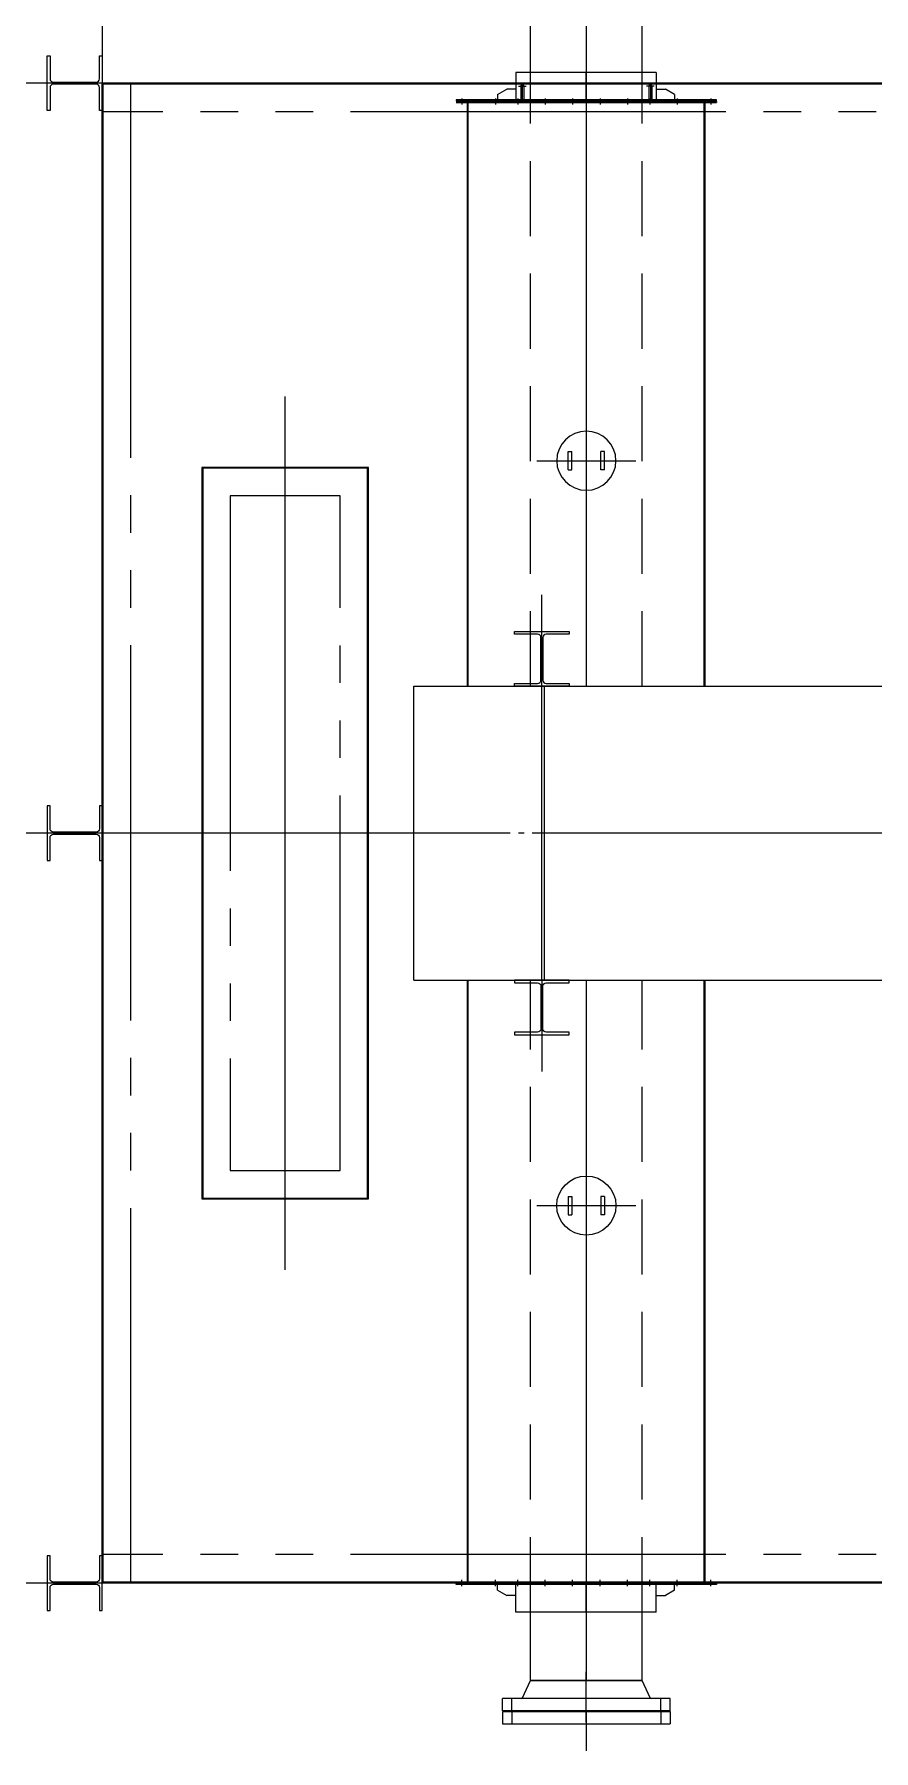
# Model space of a CAD drawing. Header units: millimetres. Extents: x 0 to 232280, y -26939 to 23794.
# Drawn here: x 21068 to 21739, y -12436 to -11064 of the extents above; entities that cross this region are included whole.
import ezdxf

# ---------------------------------------------------------------- set-up
doc = ezdxf.new("R2010")
doc.units = ezdxf.units.MM
doc.header["$LTSCALE"] = 30
for name, pattern in [('JNK-CENTER', [34, 30, -1.5, 1, -1.5]), ('JNK-HIDDEN', [3, 2, -1]), ('JNK-PHANTOM', [15, 10, -1, 1, -1, 1, -1])]:
    doc.linetypes.add(name, pattern=pattern)
for name, color, linetype in [('CEN-R', 1, 'JNK-CENTER'), ('CON-G', 3, 'Continuous'), ('CON-W', 7, 'Continuous'), ('Dim-W', 7, 'Continuous'), ('HID-Y', 2, 'JNK-HIDDEN'), ('PHA-M', 6, 'JNK-PHANTOM'), ('STL-OBJT', 7, 'Continuous')]:
    doc.layers.add(name, color=color, linetype=linetype)
doc.layers.add('CONT-G', color=3, linetype='Continuous', lineweight=25)

# ---------------------------------------------------------------- blocks, each defined once
blk = doc.blocks.new("24'' FLG")
at = {"layer": 'CEN-R'}
for p, q in [((2.159207360818982e-05, -228.0158282965422), (2.159207360818982e-05, 47.61562371253967)), ((-406.3999784079497, -171.3000000000466), (-406.3999784079497, -95.30000000004657)), ((-406.3999784079497, -165.2999999949243), (-406.3999784079497, -241.2999999949243)), ((2.159207360818982e-05, -168.2999999949243), (2.159207360818982e-05, -384.2156237075105)), ((406.4000215919805, -171.3000000000466), (406.4000215919805, -95.30000000004657)), ((406.4000215919805, -165.2999999949243), (406.4000215919805, -241.2999999949243))]:
    blk.add_line(p, q, dxfattribs=at)
at = {"layer": 'CON-G'}
for p, q in [((-349.6330796280527, -95.71917691337876), (-304.6999910394079, 0)), ((304.6999910394079, 0), (-304.6999910394079, 0)), ((349.6331228121999, -95.71917691337876), (304.6999910394079, 0)), ((457.5000215920736, -98.30000000004657), (-457.4999784079264, -98.30000000004657)), ((-457.4999784079264, -166.6999999999534), (-457.4999784079264, -98.30000000004657)), ((457.5000215920736, -166.6999999999534), (-457.4999784079264, -166.6999999999534)), ((-457.4999784079264, -169.8999999950174), (-457.4999784079264, -238.2999999949243)), ((-457.4999784079264, -169.8999999950174), (457.5000215920736, -169.8999999950174)), ((-346.0999784080195, -168.3000000000466), (-346.0999784080195, -166.6999999999534)), ((-346.0999784080195, -168.2999999949243), (-346.0999784080195, -169.8999999950174)), ((-346.0999784080195, -168.2999999949243), (346.1000215920503, -168.2999999949243)), ((346.1000215920503, -168.3000000000466), (-346.0999784080195, -168.3000000000466)), ((346.1000215920503, -168.3000000000466), (346.1000215920503, -166.6999999999534)), ((346.1000215920503, -168.2999999949243), (346.1000215920503, -169.8999999950174)), ((457.5000215920736, -166.6999999999534), (457.5000215920736, -98.30000000004657)), ((457.5000215920736, -169.8999999950174), (457.5000215920736, -238.2999999949243)), ((-457.4999784079264, -238.2999999949243), (457.5000215920736, -238.2999999949243))]:
    blk.add_line(p, q, dxfattribs=at)
for centre, start, end in [((-353.703308119846, -93.80000000004657), 270, 334.7553833153829), ((353.7033513038768, -93.80000000004657), 205.2446166846171, 270)]:
    blk.add_arc(centre, 4.5, start, end, dxfattribs=at)
at = {"layer": 'CONT-G'}
blk.add_line((-304.6999910319573, 0), (304.6999910328886, 0), dxfattribs=at)
blk.add_line((-304.6999910319573, 0), (304.6999910328886, 0), dxfattribs=at)
blk = doc.blocks.new('SPRING SUPPORT BASE')
at = {"layer": 'CEN-R'}
blk.add_line((-269.9166666703532, 0), (269.916666663019, 0), dxfattribs=at)
at = {"layer": 'CONT-G'}
for p, q in [((-100.0000000036671, 50), (-100.0000000036671, -50)), ((-100.0000000036671, 50), (-80.00000000366708, 50)), ((-80.00000000366708, 50), (-80.00000000366708, -50)), ((79.99999999610009, 50), (79.99999999610009, -50)), ((99.99999999633292, 50), (79.99999999633292, 50)), ((99.99999999633292, 50), (99.99999999633292, -50)), ((-100.0000000036671, -50), (-80.00000000366708, -50)), ((99.99999999633292, -50), (79.99999999633292, -50))]:
    blk.add_line(p, q, dxfattribs=at)
blk.add_circle((-3.667082637548447e-09, 0), 161.9500000000116, dxfattribs=at)
blk = doc.blocks.new('H-6001')
at = {"layer": 'CEN-R'}
for p, q in [((-7863.000000007451, 802.9999999928841), (-7863.000000007451, 1303.000000007291)), ((10324.66642510134, 7.30506144464016e-09), (-10078.11939734966, -7.144990377128124e-09)), ((-7863.000000007451, -802.9999999810534), (-7863.000000007451, -1302.99999999546))]:
    blk.add_line(p, q, dxfattribs=at)
at = {"layer": 'CONT-G'}
for p, q in [((-8563.00000000745, -803.0000000071159), (-8563.00000000745, 802.9999999928841)), ((-8563.00000000745, 802.9999999928841), (-7862.999999993015, 802.9999999928841)), ((-7863.000000007451, 802.9999999928841), (7863.000000007451, 803.0000000073196)), ((-7863.000000007451, -803.0000000071159), (-7863.000000007451, 802.9999999928841)), ((-7850.000000007451, 802.9999999928841), (-7850.000000007451, -803.0000000071159)), ((-8563.00000000745, -803.0000000071159), (-7863.000000007451, -802.9999999927386)), ((-7863.000000007451, -803.0000000071159), (7863.000000007451, -802.9999999926804))]:
    blk.add_line(p, q, dxfattribs=at)
for points in [[(-7713.000000021886, 1103.00000000732), (-7713.000000021886, 1088.00000000732), (-7840.000000021886, 1088.00000000732, 0.414213562373095), (-7858.000000021886, 1070.00000000732), (-7858.000000021886, 836.0000000073196, 0.414213562373095), (-7840.000000021886, 818.0000000073196), (-7713.000000021886, 818.0000000073196), (-7713.000000021886, 803.0000000073196), (-8013.000000021886, 803.0000000073196), (-8013.000000021886, 818.0000000073196), (-7886.000000021886, 818.0000000073196, 0.414213562373095), (-7868.000000021886, 836.0000000073196), (-7868.000000021886, 1070.00000000732, 0.4142135623730949), (-7886.000000021886, 1088.00000000732), (-8013.000000021886, 1088.00000000732), (-8013.000000021886, 1103.00000000732)], [(-7713.000000021886, -1102.999999995489), (-7713.000000021886, -1087.999999995489), (-7840.000000021886, -1087.999999995489, -0.414213562373095), (-7858.000000021886, -1069.999999995489), (-7858.000000021886, -835.9999999954889, -0.414213562373095), (-7840.000000021886, -817.9999999954889), (-7713.000000021886, -817.9999999954889), (-7713.000000021886, -802.9999999954889), (-8013.000000021886, -802.9999999954889), (-8013.000000021886, -817.9999999954889), (-7886.000000021886, -817.9999999954889, -0.414213562373095), (-7868.000000021886, -835.9999999954889), (-7868.000000021886, -1069.999999995489, -0.4142135623730949), (-7886.000000021886, -1087.999999995489), (-8013.000000021886, -1087.999999995489), (-8013.000000021886, -1102.999999995489)]]:
    blk.add_lwpolyline(points, format="xyb", close=True, dxfattribs=at)
blk = doc.blocks.new('A$C751203EC')
at = {"layer": 'CEN-R'}
for p, q in [((-20.39807007508352, 0), (75, 0)), ((0, 20.39807007508352), (0, -20.39807007508352))]:
    blk.add_line(p, q, dxfattribs=at)
at = {"layer": 'CON-G'}
for p, q in [((0, 7.999999999970896), (75, 8)), ((0, -8), (75, -8))]:
    blk.add_line(p, q, dxfattribs=at)
blk.add_arc((0, 0), 7.999999999999545, 90, 270, dxfattribs=at)

msp = doc.modelspace()

# ---------------------------------------------------------------- linework, layer by layer
at = {"layer": 'CEN-R'}
for p, q in [((21122.67916786634, -10622.27673016788), (21122.67916786633, -11080.7553553436)), ((21509.65666786906, -10993.89896349539), (21509.65666786905, -11585.02535534434)), ((21509.65666786918, -11118.19535534361), (21509.65666786905, -11094.21035534364)), ((21410.03116745134, -11114.98679306389), (21410.03116745136, -11119.86854044426)), ((21436.94116703439, -11114.98679306389), (21436.9411670344, -11119.86854044425)), ((21454.8129170344, -11114.98679306388), (21454.81291703441, -11119.86854044425)), ((21476.7504170344, -11114.98679306388), (21476.75041703441, -11119.86854044425)), ((21498.6879170344, -11114.98679306388), (21498.68791703441, -11119.86854044425)), ((21520.6254170344, -11114.98679306388), (21520.62541703441, -11119.86854044424)), ((21542.5629170344, -11114.98679306388), (21542.56291703441, -11119.86854044424)), ((21560.43466703438, -11114.98679306387), (21560.43466703441, -11119.86854044423)), ((21582.37216703438, -11114.98679306387), (21582.37216703441, -11119.86854044424)), ((21609.28216661717, -11114.98679306387), (21609.28216661719, -11119.86854044424)), ((21268.92916787036, -12051.70910534333), (21268.92916787036, -11353.21910534333)), ((22372.53166787028, -11702.46410534333), (21011.07747308223, -11702.46410534333)), ((21509.65666786905, -11819.90285534434), (21509.65666786905, -12379.99648034318)), ((21410.03116745134, -12304.56641762289), (21410.03116745136, -12299.68467024253)), ((21436.94116703439, -12304.5664176229), (21436.9411670344, -12299.68467024254)), ((21454.8129170344, -12304.5664176229), (21454.81291703441, -12299.68467024254)), ((21476.7504170344, -12304.5664176229), (21476.75041703441, -12299.68467024254)), ((21498.6879170344, -12304.5664176229), (21498.68791703441, -12299.68467024254)), ((21509.65666786918, -12325.34285534315), (21509.65666786905, -12301.35785534318)), ((21520.6254170344, -12304.56641762291), (21520.62541703441, -12299.68467024255)), ((21542.5629170344, -12304.56641762291), (21542.56291703441, -12299.68467024255)), ((21560.43466703438, -12304.56641762292), (21560.43466703441, -12299.68467024256)), ((21582.37216703438, -12304.56641762292), (21582.37216703441, -12299.68467024255)), ((21609.28216661717, -12304.56641762292), (21609.28216661719, -12299.68467024255))]:
    msp.add_line(p, q, dxfattribs=at)
at = {"layer": 'CEN-R', "ltscale": 0.5}
for p, q in [((21148.48075733279, -11102.6928553436), (21053.14882840586, -11102.6928553436)), ((21148.48075733279, -12302.23535534319), (20922.23909335008, -12302.23535534319))]:
    msp.add_line(p, q, dxfattribs=at)
at = {"layer": 'CON-G'}
for p, q in [((21465.0942910217, -11094.21035534364), (21465.0942910217, -11029.56785534373)), ((21554.21903840074, -11094.21035534364), (21554.21903840073, -11029.56785534373)), ((22521.26791787029, -11102.6928553436), (21122.67916786633, -11102.6928553436)), ((22521.26791787029, -11103.5703553436), (21122.67916786633, -11103.5703553436)), ((22521.26791787029, -12301.35785534319), (21122.67916786633, -12301.35785534319)), ((22521.26791787029, -12302.23535534319), (21122.67916786633, -12302.23535534319)), ((21465.09429102173, -12379.99648034317), (21465.09429102173, -12325.34285534315)), ((21554.21903840073, -12379.9964803432), (21554.21903840073, -12325.34285534315))]:
    msp.add_line(p, q, dxfattribs=at)
for points in [[(21335.47291787036, -11994.96410534333), (21335.47291787035, -11409.96410534333), (21202.38541787036, -11409.96410534333), (21202.38541787036, -11994.96410534333)], [(21334.74166787037, -11994.23285534333), (21334.74166787036, -11410.69535534333), (21203.11666787036, -11410.69535534333), (21203.11666787036, -11994.23285534333)]]:
    msp.add_lwpolyline(points, close=True, dxfattribs=at)
at = {"layer": 'CON-W', "const_width": 2.77875}
for points in [[(21410.03116745166, -11116.14785534364), (21410.03116745166, -11116.87910534362)], [(21410.03116745167, -11117.31785534362), (21410.03116745167, -11118.19535534362)], [(21436.9411670347, -11116.14785534364), (21436.9411670347, -11116.87910534361)], [(21436.9411670347, -11117.31785534362), (21436.9411670347, -11118.19535534362)], [(21454.8129170347, -11116.14785534363), (21454.8129170347, -11116.87910534361)], [(21454.8129170347, -11117.31785534361), (21454.8129170347, -11118.19535534361)], [(21476.7504170347, -11116.14785534363), (21476.7504170347, -11116.87910534361)], [(21476.7504170347, -11117.31785534361), (21476.7504170347, -11118.19535534361)], [(21498.6879170347, -11116.14785534363), (21498.6879170347, -11116.87910534361)], [(21498.6879170347, -11117.31785534361), (21498.6879170347, -11118.19535534361)], [(21520.6254170347, -11116.14785534363), (21520.6254170347, -11116.87910534361)], [(21520.6254170347, -11117.31785534361), (21520.6254170347, -11118.19535534361)], [(21542.5629170347, -11116.14785534362), (21542.5629170347, -11116.87910534361)], [(21542.5629170347, -11117.31785534361), (21542.5629170347, -11118.19535534361)], [(21560.43466703471, -11116.14785534361), (21560.43466703471, -11116.8791053436)], [(21560.43466703471, -11117.3178553436), (21560.43466703471, -11118.1953553436)], [(21582.37216703471, -11116.14785534362), (21582.37216703471, -11116.8791053436)], [(21582.37216703471, -11117.3178553436), (21582.37216703471, -11118.1953553436)], [(21609.28216661748, -11116.14785534362), (21609.28216661748, -11116.8791053436)], [(21609.2821666175, -11117.3178553436), (21609.2821666175, -11118.1953553436)], [(21410.03116745167, -12302.23535534317), (21410.03116745167, -12301.35785534317)], [(21410.03116745166, -12303.40535534315), (21410.03116745166, -12302.67410534317)], [(21436.9411670347, -12302.23535534317), (21436.9411670347, -12301.35785534317)], [(21436.9411670347, -12303.40535534315), (21436.9411670347, -12302.67410534317)], [(21454.8129170347, -12302.23535534318), (21454.8129170347, -12301.35785534318)], [(21454.8129170347, -12303.40535534316), (21454.8129170347, -12302.67410534318)], [(21476.7504170347, -12302.23535534318), (21476.7504170347, -12301.35785534318)], [(21476.7504170347, -12303.40535534316), (21476.7504170347, -12302.67410534318)], [(21498.6879170347, -12302.23535534318), (21498.6879170347, -12301.35785534318)], [(21498.6879170347, -12303.40535534316), (21498.6879170347, -12302.67410534318)], [(21520.6254170347, -12302.23535534318), (21520.6254170347, -12301.35785534318)], [(21520.6254170347, -12303.40535534316), (21520.6254170347, -12302.67410534318)], [(21542.5629170347, -12302.23535534318), (21542.5629170347, -12301.35785534318)], [(21542.5629170347, -12303.40535534317), (21542.5629170347, -12302.67410534318)], [(21560.43466703471, -12302.23535534319), (21560.43466703471, -12301.35785534319)], [(21560.43466703471, -12303.40535534317), (21560.43466703471, -12302.6741053432)], [(21582.37216703471, -12302.23535534319), (21582.37216703471, -12301.35785534319)], [(21582.37216703471, -12303.40535534317), (21582.37216703471, -12302.67410534319)], [(21609.2821666175, -12302.23535534319), (21609.2821666175, -12301.35785534319)], [(21609.28216661748, -12303.40535534317), (21609.28216661748, -12302.67410534319)]]:
    msp.add_lwpolyline(points, dxfattribs=at)
at = {"layer": 'CONT-G'}
for p, q in [((21122.67916786633, -12302.23535534319), (21122.67916786633, -11102.6928553436)), ((21123.55666786633, -12302.23535534319), (21123.55666786633, -11102.6928553436)), ((21565.61191786888, -11094.21035534364), (21453.4089178689, -11094.21035534364)), ((21453.4089178689, -11094.21035534364), (21453.4089178689, -11116.14785534364)), ((21565.61191786888, -11094.21035534364), (21565.61191786888, -11116.14785534364)), ((21405.64366745166, -11117.31785534362), (21613.66966661718, -11117.3178553436)), ((21438.78391786888, -11111.76035534364), (21446.09641786888, -11107.37285534364)), ((21438.78391786888, -11111.76035534364), (21438.78391786888, -11116.14785534363)), ((21453.4089178689, -11107.37285534364), (21446.09641786888, -11107.37285534364)), ((21565.61191786888, -11107.37285534364), (21572.92441786889, -11107.37285534364)), ((21580.23691786889, -11111.76035534364), (21572.92441786889, -11107.37285534364)), ((21580.23691786889, -11111.76035534364), (21580.23691786889, -11116.14785534364)), ((21405.64366745166, -11118.19535534362), (21613.66966661718, -11118.1953553436)), ((21414.5941653654, -11585.02535534437), (21414.5941653654, -11118.19535534362)), ((21415.3254153654, -11585.02535534437), (21415.32541536541, -11118.19535534362)), ((21603.98791870345, -11585.02535534425), (21603.98791870345, -11118.1953553436)), ((21604.71916870345, -11585.02535534425), (21604.71916870345, -11118.1953553436)), ((21414.5941653654, -12302.23535534319), (21414.5941653654, -11819.90285534349)), ((21415.32541536541, -12302.23535534319), (21415.32541536541, -11819.90285534347)), ((21603.98791870345, -12302.23535534319), (21603.98791870345, -11819.90285534425)), ((21604.71916870345, -12302.23535534319), (21604.71916870345, -11819.90285534425)), ((21405.64366745166, -12301.35785534317), (21613.66966661718, -12301.35785534319)), ((21405.64366745166, -12302.23535534317), (21613.66966661718, -12302.23535534319)), ((21604.71916870345, -12302.23535534319), (21414.5941653654, -12302.23535534319)), ((21438.78391786888, -12307.79285534315), (21438.78391786888, -12303.40535534316)), ((21438.78391786888, -12307.79285534315), (21446.09641786888, -12312.18035534315)), ((21453.4089178689, -12325.34285534315), (21453.4089178689, -12303.40535534315)), ((21565.61191786888, -12325.34285534315), (21565.61191786888, -12303.40535534315)), ((21580.23691786889, -12307.79285534315), (21572.92441786889, -12312.18035534315)), ((21580.23691786889, -12307.79285534315), (21580.23691786889, -12303.40535534315)), ((21453.4089178689, -12312.18035534315), (21446.09641786888, -12312.18035534315)), ((21565.61191786888, -12325.34285534315), (21453.4089178689, -12325.34285534315)), ((21565.61191786888, -12312.18035534315), (21572.92441786889, -12312.18035534315))]:
    msp.add_line(p, q, dxfattribs=at)
for points in [[(21078.80416786633, -11080.7553553436), (21080.99791786633, -11080.7553553436), (21080.99791786633, -11099.3291053436, 0.414213562373095), (21083.63041786633, -11101.9616053436), (21117.85291786633, -11101.9616053436, 0.414213562373095), (21120.48541786633, -11099.3291053436), (21120.48541786633, -11080.7553553436), (21122.67916786633, -11080.7553553436), (21122.67916786633, -11124.6303553436), (21120.48541786633, -11124.6303553436), (21120.48541786633, -11106.0566053436, 0.414213562373095), (21117.85291786633, -11103.4241053436), (21083.63041786633, -11103.4241053436, 0.4142135623730949), (21080.99791786633, -11106.0566053436), (21080.99791786633, -11124.6303553436), (21078.80416786633, -11124.6303553436)], [(21078.80416786632, -11724.40160534319), (21080.99791786632, -11724.40160534319), (21080.99791786632, -11705.82785534319, -0.414213562373095), (21083.63041786632, -11703.19535534319), (21117.85291786632, -11703.19535534319, -0.414213562373095), (21120.48541786632, -11705.82785534319), (21120.48541786632, -11724.40160534319), (21122.67916786632, -11724.40160534319), (21122.67916786632, -11680.52660534319), (21120.48541786632, -11680.52660534319), (21120.48541786632, -11699.10035534319, -0.414213562373095), (21117.85291786632, -11701.73285534319), (21083.63041786632, -11701.73285534319, -0.4142135623730949), (21080.99791786632, -11699.10035534319), (21080.99791786632, -11680.52660534319), (21078.80416786632, -11680.52660534319)], [(21078.80416786633, -12324.17285534305), (21080.99791786633, -12324.17285534305), (21080.99791786633, -12305.59910534306, -0.414213562373095), (21083.63041786633, -12302.96660534306), (21117.85291786633, -12302.96660534306, -0.414213562373095), (21120.48541786633, -12305.59910534306), (21120.48541786633, -12324.17285534305), (21122.67916786633, -12324.17285534305), (21122.67916786633, -12280.29785534305), (21120.48541786633, -12280.29785534305), (21120.48541786633, -12298.87160534305, -0.414213562373095), (21117.85291786633, -12301.50410534305), (21083.63041786633, -12301.50410534305, -0.4142135623730949), (21080.99791786633, -12298.87160534305), (21080.99791786633, -12280.29785534305), (21078.80416786633, -12280.29785534305)]]:
    msp.add_lwpolyline(points, format="xyb", close=True, dxfattribs=at)
for points in [[(21405.64366745166, -11116.14785534364), (21405.64366745166, -11116.87910534362), (21613.66966661718, -11116.87910534361), (21613.66966661718, -11116.14785534364)], [(21405.64366745166, -12303.40535534315), (21405.64366745166, -12302.67410534317), (21613.66966661718, -12302.67410534317), (21613.66966661718, -12303.40535534315)]]:
    msp.add_lwpolyline(points, close=True, dxfattribs=at)
at = {"layer": 'Dim-W'}
for p, q in [((21613.66966661718, -11117.3178553436), (21613.66966661718, -11118.1953553436)), ((21613.66966661718, -12302.23535534319), (21613.66966661718, -12301.35785534319))]:
    msp.add_line(p, q, dxfattribs=at)
at = {"layer": 'HID-Y'}
for p, q in [((21465.09429102171, -11585.02535534437), (21465.0942910217, -11094.21035534364)), ((21554.21903840075, -11585.0253553443), (21554.21903840075, -11094.21035534364)), ((21465.09429102173, -12325.34285534315), (21465.09429102172, -11819.90285534245)), ((21554.21903840074, -12325.34285534315), (21554.21903840075, -11819.90285534429))]:
    msp.add_line(p, q, dxfattribs=at)
at = {"layer": 'PHA-M'}
for p, q in [((21145.49416786633, -12302.23535534319), (21145.49416786633, -11102.6928553436)), ((22521.26791787029, -11125.5078553436), (21122.67916786633, -11125.5078553436)), ((22521.26791787029, -12279.42035534319), (21122.67916786633, -12279.42035534319))]:
    msp.add_line(p, q, dxfattribs=at)
msp.add_lwpolyline([(21312.80416787037, -11972.29535534333), (21312.80416787036, -11432.63285534333), (21225.05416787036, -11432.63285534333), (21225.05416787036, -11972.29535534333)], close=True, dxfattribs=at)

# ---------------------------------------------------------------- block references
at = {"layer": 'Dim-W', "xscale": 0.14625, "yscale": 0.14625, "zscale": 0.14625}
for name, p in [('H-6001', (22624.08166787029, -11702.46410534333)), ('SPRING SUPPORT BASE', (21509.65666786913, -12000.31685395019)), ("24'' FLG", (21509.65666471121, -12379.99648034318))]:
    msp.add_blockref(name, p, dxfattribs=at)
at = {"layer": 'Dim-W', "xscale": -0.14625, "yscale": 0.14625, "zscale": 0.14625, "rotation": 180}
msp.add_blockref('SPRING SUPPORT BASE', (21509.65666786913, -11404.61135673646), dxfattribs=at)
at = {"layer": 'STL-OBJT', "extrusion": (0, 0, -1), "xscale": 0.14625, "yscale": 0.14625, "zscale": -0.14625, "rotation": 270}
msp.add_blockref('A$C751203EC', (-21458.46916703441, -11105.17910534365), dxfattribs=at)
at = {"layer": 'STL-OBJT', "xscale": 0.14625, "yscale": 0.14625, "zscale": 0.14625, "rotation": 270}
msp.add_blockref('A$C751203EC', (21560.84416703443, -11105.17910534364), dxfattribs=at)

doc.saveas('drawing.dxf')
